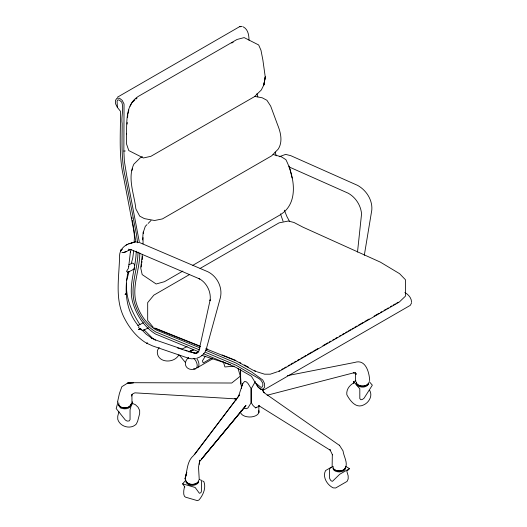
<?xml version="1.0" encoding="UTF-8"?>
<svg xmlns="http://www.w3.org/2000/svg" width="527" height="527" viewBox="0 0 527 527"><rect width="100%" height="100%" fill="white"/><g stroke="black" fill="none" stroke-linecap="round" stroke-linejoin="round"><path stroke-width="0.79" d="M241.504 388.346C240.964 382.141 240.22 375.949 240.622 369.638M139.273 241.695L126.948 177.065L124.372 161.328L123.858 151.051L124.049 103.99L122.277 100.466L119.57 98.259L116.961 98.226L115.453 100.374L115.611 103.878L117.383 107.403L120.433 111.223C120.775 132.949 118.522 155.024 123.463 176.413L135.762 240.865M355.415 372.661L355.547 381.265M137.995 252.064C137.982 269.989 128.805 288.025 135.446 305.588C139.214 316.24 146.058 326.101 155.854 331.997L199.562 349.908M139.793 252.953C139.938 270.568 130.643 288.289 137.092 305.522C140.61 315.377 146.974 324.507 156.078 329.922L200.148 347.945M136.203 251.168C136.012 269.402 126.974 287.768 133.792 305.647C137.824 317.096 145.142 327.689 155.63 334.065L198.877 351.825M143.094 237.598L143.034 243.909M143.344 233.501L143.449 231.86L145.3 226.333L147.02 224.588M142.376 254.277L140.749 267.993L142.178 274.593L156.157 283.987L164.45 281.695L182.895 271.043M127.152 124.102L127.257 122.488M127.58 117.653L127.797 114.431M126.506 283.183C125.63 298.032 131.954 312.478 139.971 324.672M142.6 239.963L143.153 232.064M142.573 256.563L142.218 259.771M134.128 241.748L134.438 237.486L133.963 230.101L132.297 220.424M357.51 252.058L361.555 213.969C360.903 205.484 355.666 197.329 348.202 193.211L288.842 166.815M128.133 271.53C124.043 290.364 125.729 311.543 139.009 326.509M128.687 266.734L130.452 251.557L130.334 252.347L131.111 249.37M133.7 250.885L132.751 258.065L131.243 263.592M199.239 464.274L199.799 460.117L198.521 467.1L199.239 479.537M128.68 266.385L128.39 268.355L126.52 271.365L127.745 272.307L134.207 269.086L134.668 267.321M141.144 266.991L141.499 264.587M141.743 262.98L141.98 261.379M198.508 480.374L198.284 481.79C195.26 485.268 188.389 485.439 185.978 481.144M198.508 481.401L198.284 482.824C195.26 486.302 188.389 486.474 185.978 482.179M364.302 255.318L371.812 209.977C372.629 199.937 366.239 190.148 357.609 185.392L290.733 155.656L285.627 154.385L279.244 156.736M184.41 486.961L183.739 490.96L183.739 494.062L184.41 496.256L185.53 497.165L197.388 500.65L198.956 500.004C203.099 495.235 206.334 487.857 203.877 481.665L202.533 480.887M117.521 402.042L119.438 393.419L121.856 386.693L127.942 382.925L133.548 382.773L127.198 383.221L133.199 382.707L231.722 383.017L240.622 375.916M127.969 113.687L128.845 109.959M126.711 280.166L129.082 271.484M118.95 411.758L117.745 416.178L117.745 419.275C119.925 426.837 130.815 429.848 136.315 424.057L137.652 421.218L139.668 413.596L139.668 410.493L138.1 407.266L135.419 404.683L131.836 403.129M118.008 402.002L116.177 408.557L125.354 420.052L127.139 421.086L129.155 420.954L130.05 419.663L130.05 409.848L132.284 401.837L132.284 404.295M242.018 385.909L242.756 383.603L244.574 381.429L246.326 381.851L247.934 383.36L250.905 388.188L250.905 403.135L247.934 407.964L246.326 408.715L244.574 408.293M198.244 481.856A6.192 3.577 0 0 1 191.795 484.451A6.192 3.577 0 0 1 186.136 481.309L185.109 478.898C187.342 471.033 186.775 461.303 193.547 455.591L238.487 396.37L242.756 383.603M130.946 404.163C129.734 408.451 123.786 408.366 120.426 406.877L118.641 404.295M130.946 405.197C129.734 409.486 123.786 409.4 120.426 407.911L118.641 405.329M131.803 170.735L132.633 168.462M255.364 381.535L251.557 388.188L251.557 403.135L253.046 405.513L255.615 407.878L259.554 406.027L258.744 405.612L330.613 450.44L329.968 449.683L332.478 454.854M130.123 106.27L131.994 102.653L134.793 100.117M411.547 302.946L410.289 305.35L264.501 389.519L261.135 389.453M159.174 347.431L157.415 350.442C155.768 362.793 173.739 364.361 178.824 354.915M205.372 356.186L202.401 360.916L203.218 362.951L211.399 358.228M368.755 382.852C367.049 386.067 362.767 386.666 359.585 385.566M368.755 383.887C366.344 388.182 359.48 388.01 356.45 384.532L356.226 383.109M238.487 396.37L239.541 394.967L194.489 454.682M199.601 461.606L245.984 405.474L201.261 459.379M201.294 459.353L202.869 457.456M203.923 456.191L244.93 406.877M184.858 487.014L182.625 483.858L185.754 480.242M148.159 223.422L151.018 220.503M346.72 471.415L349.52 468.615L345.488 466.29M135.913 99.109L137.033 98.094M280.819 214.384C299.25 202.697 294.198 176.038 285.884 159.655L281.359 156.796L273.091 154.49M128.68 243.882L131.849 242.993C125.597 243.968 119.774 248.942 119.557 255.569C119.405 276.741 114.128 299.751 125.024 319.355C129.958 328.637 136.789 337.115 145.781 342.728M128.904 250.312L130.103 249.469L126.309 251.616L123.199 252.637L121.869 252.374M126.072 245.174L127.33 244.317M354.216 382.727C349.704 384.875 346.12 389.558 346.832 394.736C350 400.619 355.988 408.886 363.61 404.94C368.979 402.575 372.925 395.843 369.651 390.342M128.904 264.771L132.666 263.039L133.845 263.829L134.695 265.265M117.363 97.245L239.601 26.673L242.222 26.35M231.781 43.023L233.197 42.206M142.362 156.631L140.235 157.863L133.825 164.187C127.205 178.324 134.319 194.279 135.854 208.883L139.714 216.136L144.372 218.613L154.543 220.503L162.402 218.922L271.688 155.827L278.243 149.082C282.946 141.684 280.693 132.468 277.624 124.886L270.674 106.098L266.906 100.282L262.255 97.805L254.429 96.355M192.829 265.312L280.081 214.937M189.397 274.626L153.818 295.166L147.685 302.61L147.685 320.488L153.192 327.227M200.069 268.467L279.04 222.875L288.229 221.037L293.908 222.447L302.979 227.177L380.395 262.15L399.578 273.678L405.415 279.705L405.415 296.181L399.295 302.037L279.053 371.456M212.677 358.815L197.026 367.853A6.713 3.873 60 0 0 196.755 358.584M278.203 371.495L279.62 370.672M281.754 369.44L283.17 368.623M284.593 367.8L286.009 366.983M288.144 365.751L289.56 364.934M290.983 364.111L293.111 362.886M294.534 362.062L295.957 361.245M297.373 360.422L299.507 359.19M300.924 358.373L302.346 357.556M303.763 356.733L305.897 355.501M307.313 354.684L312.287 351.812M313.703 350.995L317.965 348.531M322.939 345.666L327.906 342.794M329.329 341.977L330.752 341.153M332.88 339.922L334.302 339.105M335.719 338.281L337.142 337.464M339.269 336.233L340.692 335.416M342.109 334.592L344.243 333.367M345.659 332.544L347.082 331.727M348.505 330.903L350.633 329.671M352.056 328.855L353.472 328.031M354.895 327.214L357.023 325.982M358.446 325.166L363.413 322.293M364.836 321.477L369.098 319.013M374.065 316.147L379.038 313.275M380.461 312.452L381.877 311.635M384.012 310.403L385.428 309.586M386.851 308.763L388.267 307.946M390.402 306.714L391.818 305.897M393.241 305.074L395.369 303.842M396.791 303.025L398.214 302.202M255.615 407.878L256.748 407.226M332.965 466.29L325.581 470.552C322.168 476.922 327.214 485.038 333.183 487.864L335.646 487.989L347.056 481.408L348.176 478.951L348.176 475.848L347.056 472.106M333.123 466.461L329.606 468.49L329.606 478.305L330.501 480.11A3.043 1.759 60 0 0 332.517 481.276L339.671 474.3L349.52 468.615M140.959 328.98L146.236 334.23L151.881 338.255L151.157 337.86L156.829 340.429L182.078 349.091L187.078 346.509M188.64 351.898L193.501 349.493L189.206 351.562L195.458 353.4M137.778 325.548L143.331 322.807M142.857 330.594L148.403 327.853M189.265 351.858L193.613 350.139M196.999 358.143C200.906 357.141 203.936 354.19 205.833 350.725L220.306 297.972C222.901 287.696 217.295 276.464 207.928 271.78L139.892 242.71L135.564 241.821L131.21 243.092L135.564 241.821M277.479 371.739L270.292 374.19L264.58 374.19L257.262 371.878M123.193 252.637L126.296 251.616M353.545 383.195L353.545 381.561L355.896 380.883M267.143 395.243L354.223 372.694L353.525 372.852L355.429 373.327L356.397 374.19L355.251 372.892L355.613 374.111M287.367 375.659L354.651 362.451C365.646 358.735 369.322 372.372 369.677 380.626M133.147 269.244L134.207 269.086M234.225 366.146L224.904 366.963L223.382 361.799M195.576 358.63L191.354 358.795L188.067 358.083L152.678 345.949L146.493 343.136L147.488 343.057M146.493 343.136L147.428 343.09M123.858 151.051L125.288 150.992M195.24 368.887C186.874 371.68 181.795 363.716 188.435 357.622A6.713 3.873 60 0 0 187.922 358.637M203.429 353.696L236.05 367.444L251.425 376.245L257.848 386.93L260.555 389.137L263.164 389.17L264.673 387.022L264.514 383.518L262.742 379.993L251.656 371.963L235.898 362.971L205.464 350.126M239.601 26.673L240.799 26.732M128.292 249.199L131.763 249.93L199.799 279L199.015 278.566C206.788 282.696 211.419 292.024 210.049 300.706L210.174 299.83L198.982 350.567L197.467 352.8L198.139 351.904L196.222 353.452L197.447 352.616L195.194 353.465L196.551 353.031L193.995 353.169L195.003 353.169L182.612 349.605L182.078 349.091M199.068 479.563L201.413 480.242L201.413 490.057A2.286 1.245 -83.4 0 1 200.747 492.771L199.404 493.285L195.148 487.475L182.625 483.858M177.52 347.932L181.42 349.124M201.703 355.303L230.477 364.612M205.589 352.379L235.977 365.204L259.179 378.722L261.122 380.474L262.749 383.175L262.861 385.547L261.932 387.2L260.951 387.371L256.076 383.406L258.428 387.253L260.555 389.137M155.182 328.163L199.298 345.824M206.143 348.564L207.664 349.17M222.117 354.961L235.806 360.442M154.115 328.005L200.596 346.621M205.932 348.755L235.648 360.659L255.707 371.621M358.913 385.263L356.45 383.498L356.226 382.075M185.135 350.139L187.111 351.068M239.39 362.273L240.806 363.044M244.337 364.954L248.573 367.253M254.666 370.6L256.53 371.647M155.551 340.244L152.949 338.657L143.759 329.52M138.39 327.458L142.007 330.245M339.566 445.46L264.106 392.72L262.15 389.295M404.861 292.531C408.425 294.573 411.534 297.893 411.547 302.228M236.419 399.835L234.614 398.517L236.34 399.743M243.237 26.864C248.177 29.426 248.928 35.204 249.021 40.197M236.333 399.868L235.114 398.834L134.932 392.846L133.002 393.662L131.948 394.716L131.546 396.001L131.941 394.565L131.961 401.712M369.203 381.561L372.339 385.178L364.058 398.221L362.49 399.387L360.929 399.776L359.809 398.61L359.809 388.794L353.545 381.561M179.417 355.178L185.53 362.629M339.342 445.111L343.037 450.901C343.65 456.481 348.222 462.653 345.304 468.147A6.192 3.577 0 0 1 339.223 471.026A6.192 3.577 0 0 1 333.15 468.147M262.334 389.67L263.955 392.536M262.077 389.078L263.994 392.569M289.646 221.577L286.958 216.643L284.33 210.187M283.078 221.241L280.456 213.857M275.153 152.04L276.286 155.827M256.919 93.72L257.868 96.863M238.072 368.406L240.319 376.265M292.096 177.994L289.257 166.077M131.743 217.196L132.02 218.81M137.666 242.815L136.315 233.586L125.202 176.743C121.072 159.345 122.145 141.394 122.165 123.674C120.986 116.546 124.148 108.951 121.724 102.1L119.267 100.104L117.989 99.834L117.086 100.934L117.383 107.403M332.326 454.511L332.142 465.782M258.849 405.718L258.849 412.7M240.628 369.499L240.628 384.17M240.628 411.067L240.628 412.7A9.288 5.362 0 0 0 251.55 416.91A9.288 5.362 0 0 0 258.849 410.605M130.933 404.216A6.192 3.577 0 0 1 123.773 407.885A6.192 3.577 0 0 1 118.931 403.115M368.65 383.037A6.192 3.577 0 0 1 361.772 386.166A6.192 3.577 0 0 1 356.351 382.194M193.831 358.38A6.713 3.873 60 0 1 197.21 365.738A6.713 3.873 60 0 1 193.554 368.795M345.264 467.712A6.146 3.544 0 0 1 339.223 471.909A6.146 3.544 0 0 1 333.183 467.712M345.264 467.969A6.146 3.544 0 0 1 339.223 470.874A6.146 3.544 0 0 1 333.183 467.969M126.493 133.963L126.381 143.528L128.792 150.577L143.377 157.975L150.893 156.315L254.436 96.685L261.32 89.979L263.856 84.893L265.252 76.982L262.874 60.006L260.977 50.256L258.658 44.96L244.146 37.601L237.018 39.479L138.535 96.263C125.564 104.201 126.882 120.782 126.493 133.963M185.333 477.271L185.109 478.898L186.769 472.251L185.333 477.271M265.252 76.982L263.856 84.893L265.252 76.982M120.887 250.114L120.723 251.148L120.894 250.114L122.112 249.238L120.894 250.114M125.913 293.756L125.143 294.441L125.913 293.756M139.747 328.947L138.535 329.454L140.485 328.795L139.747 328.947"/></g></svg>
